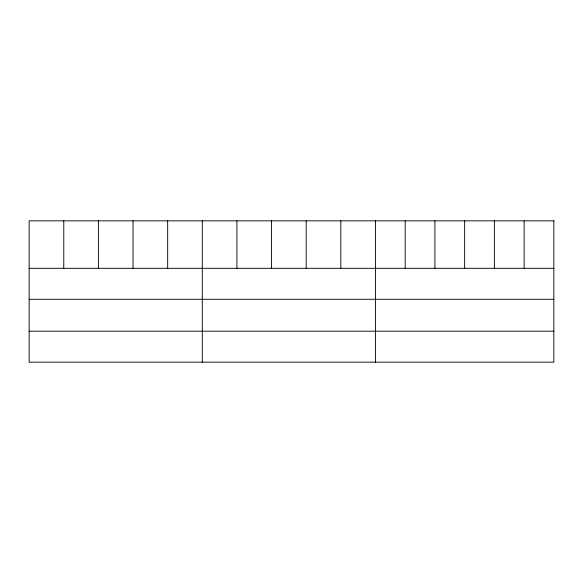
<?xml version="1.0" encoding="UTF-8"?>
<svg xmlns="http://www.w3.org/2000/svg" width="583" height="583" viewBox="0 0 583 583"><rect width="100%" height="100%" fill="white"/><g stroke="black" fill="none" stroke-linecap="round" stroke-linejoin="round"><path stroke-width="0.87" d="M29.15 268.311L553.85 268.311M29.15 299.283L553.85 299.283M29.15 331.188L553.85 331.188M524.117 220.84L524.117 268.311M494.384 220.84L494.384 268.311M464.651 220.84L464.651 268.311M434.918 220.84L434.918 268.311M405.185 220.84L405.185 268.311M375.452 220.84L375.452 362.16M340.822 220.84L340.822 268.311M306.192 220.84L306.192 268.311M271.561 220.84L271.561 268.311M236.931 220.84L236.931 268.311M202.301 220.84L202.301 362.16M167.671 220.84L167.671 268.311M133.041 220.84L133.041 268.311M98.41 220.84L98.41 268.311M63.78 220.84L63.78 268.311M553.85 220.84L29.15 220.84L29.15 362.16L553.85 362.16L553.85 220.84"/></g></svg>
